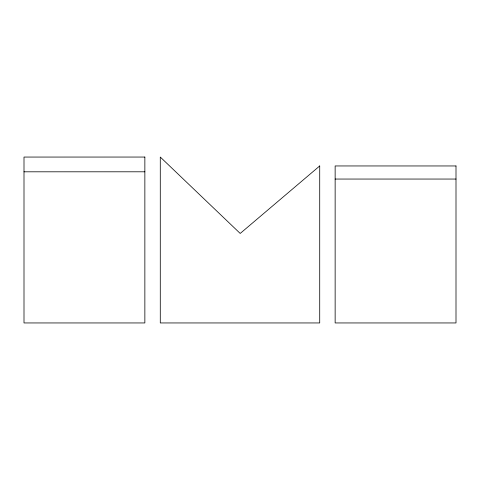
<?xml version="1.0" encoding="UTF-8"?>
<svg xmlns="http://www.w3.org/2000/svg" width="480" height="480" viewBox="0 0 480 480"><rect width="100%" height="100%" fill="white"/><g stroke="black" fill="none" stroke-linecap="round" stroke-linejoin="round"><path stroke-width="0.72" d="M24 171.81L144.858 171.798M335.142 179.052L456 179.052M319.716 165.954L240.204 233.448L160.284 157.05L160.284 322.95L319.716 322.95L319.716 165.954M144.858 157.05L24 157.062L24 322.95L144.858 322.95L144.858 157.05M456 165.96L335.142 165.954L335.142 322.95L456 322.95L456 165.96"/></g></svg>
